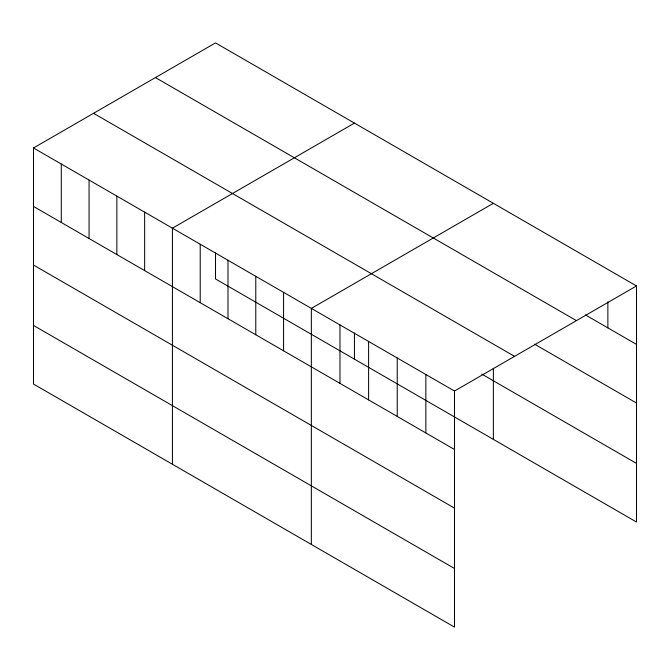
<?xml version="1.0" encoding="UTF-8"?>
<svg xmlns="http://www.w3.org/2000/svg" width="670" height="670" viewBox="0 0 670 670"><rect width="100%" height="100%" fill="white"/><g stroke="black" fill="none" stroke-linecap="round" stroke-linejoin="round"><path stroke-width="1" d="M33.5 147.978L454.486 391.037L454.486 627.103L33.5 384.052L33.5 147.978L215.514 42.897L636.5 285.948L636.5 522.022L215.514 278.963L215.514 252.799M354.438 123.104L172.424 228.185L172.424 464.26M493.363 203.311L311.349 308.393L311.349 544.467M454.486 391.037L636.5 285.948M585.505 314.967L636.5 344.405M155.448 77.578L576.434 320.628M534.518 344.137L636.5 403.022M93.566 113.305L514.552 356.356M481.713 374.044L636.5 463.406M33.5 206.435L454.486 449.486M33.5 265.044L454.486 508.103M33.5 325.436L454.486 568.495M607.874 301.785L607.874 327.881M493.363 368.274L493.363 439.378M425.86 374.505L425.86 432.962M397.235 357.981L397.235 416.43M368.609 341.449L368.609 399.906M354.438 333.007L354.438 359.17M339.975 324.925L339.975 383.382M283.569 292.354L283.569 350.812M255.781 276.316L255.781 334.766M227.993 260.27L227.993 318.727M200.213 244.232L200.213 302.681M144.645 212.147L144.645 270.605M116.856 196.109L116.856 254.558M89.068 180.062L89.068 238.52M61.288 164.024L61.288 222.474"/></g></svg>
